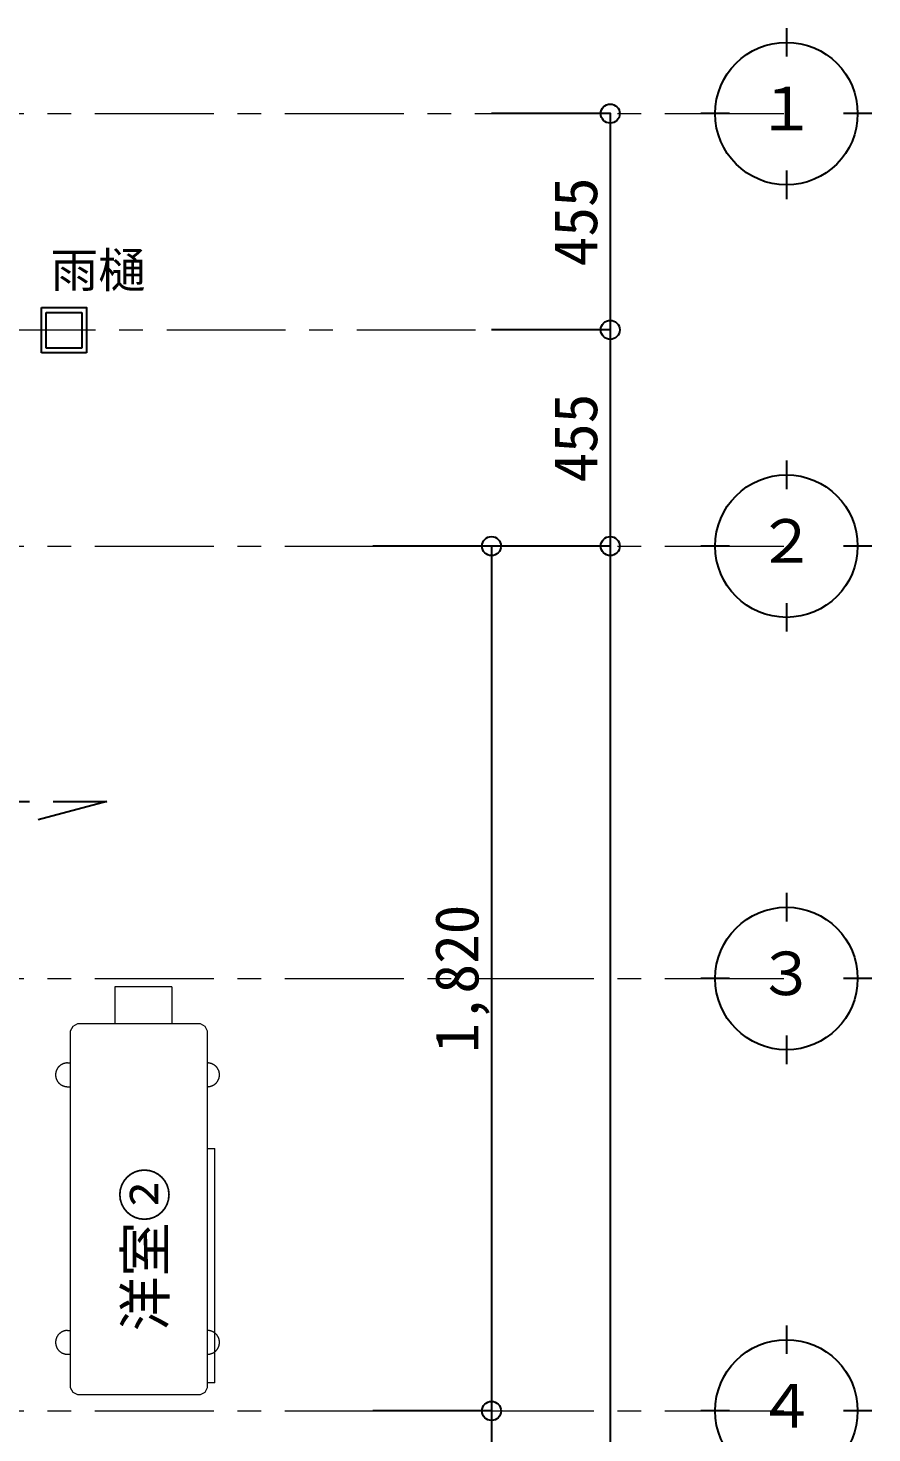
# Model space of a CAD drawing. Units: millimetres at full size, sheet at 1:50. Extents: x -21826 to 54909, y -26252 to 22610.
# Drawn here: x 5417 to 7193, y 16541 to 19497 of the extents above; entities that cross this region are included whole.
import ezdxf
from ezdxf.enums import TextEntityAlignment as Align

# ---------------------------------------------------------------- set-up
doc = ezdxf.new("R2010")
doc.units = ezdxf.units.MM
doc.header["$LTSCALE"] = 50
doc.header["$PDMODE"] = 32
doc.header["$PDSIZE"] = 40
doc.linetypes.add('CHAIN1', pattern=[8, 5, -1, 1, -1])
doc.linetypes.add('DASHED3', pattern=[4, 3, -1])
for name, color, linetype, lineweight in [('3-1_通り芯・通り番号', 7, 'Continuous', 25), ('3-6_住宅設備・造作', 4, 'Continuous', 9), ('3-9_建築設備', 5, 'Continuous', 25), ('3-A_文字', 7, 'Continuous', 25), ('3-F_寸法・方位', 7, 'Continuous', 25)]:
    doc.layers.add(name, color=color, linetype=linetype, lineweight=lineweight)
doc.styles.add('ＭＳ ゴシック', font='')
doc.styles.get('ＭＳ ゴシック').set_extended_font_data('MS Gothic')

msp = doc.modelspace()

# ---------------------------------------------------------------- linework, layer by layer
at = {"layer": '3-1_通り芯・通り番号'}
for p, q in [((7013.44, 19497.22), (7013.44, 19437.22)), ((6893.44, 19317.22), (6833.44, 19317.22)), ((7193.44, 19317.22), (7133.44, 19317.22)), ((7013.44, 19197.22), (7013.44, 19137.22)), ((7013.44, 18587.22), (7013.44, 18527.22)), ((6893.44, 18407.22), (6833.44, 18407.22)), ((7193.44, 18407.22), (7133.44, 18407.22)), ((7013.44, 18287.22), (7013.44, 18227.22)), ((7013.44, 17677.22), (7013.44, 17617.22)), ((6893.44, 17497.22), (6833.44, 17497.22)), ((7193.44, 17497.22), (7133.44, 17497.22)), ((7013.44, 17377.22), (7013.44, 17317.22)), ((7013.44, 16767.22), (7013.44, 16707.22)), ((6893.44, 16587.22), (6833.44, 16587.22)), ((7193.44, 16587.22), (7133.44, 16587.22))]:
    msp.add_line(p, q, dxfattribs=at)
at = {"layer": '3-1_通り芯・通り番号', "color": 1, "linetype": 'CHAIN1', "lineweight": 18}
for p, q in [((-7242.18, 19317.22), (7013.44, 19317.22)), ((5308.74, 18862.22), (6392.61, 18862.22)), ((-7242.18, 18407.22), (7013.44, 18407.22)), ((-7242.18, 17497.22), (7013.44, 17497.22)), ((-7242.18, 16587.22), (7013.44, 16587.22))]:
    msp.add_line(p, q, dxfattribs=at)
at = {"layer": '3-1_通り芯・通り番号'}
for centre in [(7013.44, 19317.22), (7013.44, 18407.22), (7013.44, 17497.22), (7013.44, 16587.22)]:
    msp.add_circle(centre, 150, dxfattribs=at)
at = {"layer": '3-6_住宅設備・造作', "color": 7, "lineweight": 25}
for p, q in [((5445.27, 18813.97), (5445.27, 18908.97)), ((5455.27, 18898.97), (5530.27, 18898.97)), ((5455.27, 18823.97), (5455.27, 18898.97)), ((5530.27, 18898.97), (5530.27, 18823.97)), ((5540.27, 18813.97), (5445.27, 18813.97)), ((5530.27, 18823.97), (5455.27, 18823.97))]:
    msp.add_line(p, q, dxfattribs=at)
at = {"layer": '3-6_住宅設備・造作'}
for p, q in [((5599.89, 17479.59), (5599.89, 17401.59)), ((5719.89, 17479.59), (5599.89, 17479.59)), ((5719.89, 17479.59), (5719.89, 17401.59)), ((5510.89, 17396.59), (5505.89, 17386.59)), ((5505.89, 17386.59), (5505.89, 16636.59)), ((5520.89, 17401.59), (5510.89, 17396.59)), ((5779.89, 17401.59), (5520.89, 17401.59)), ((5789.89, 17396.59), (5779.89, 17401.59)), ((5794.89, 17386.59), (5789.89, 17396.59)), ((5794.89, 16636.59), (5794.89, 17386.59)), ((5474.91, 17295.67), (5474.89, 17294.95)), ((5474.89, 17294.95), (5474.89, 17294.23)), ((5474.89, 17294.23), (5474.91, 17293.51)), ((5474.95, 17296.39), (5474.91, 17295.67)), ((5474.91, 17293.51), (5474.95, 17292.79)), ((5475.01, 17297.1), (5474.95, 17296.39)), ((5475.1, 17297.82), (5475.01, 17297.1)), ((5475.2, 17298.53), (5475.1, 17297.82)), ((5475.32, 17299.24), (5475.2, 17298.53)), ((5475.47, 17299.95), (5475.32, 17299.24)), ((5475.63, 17300.65), (5475.47, 17299.95)), ((5475.82, 17301.35), (5475.63, 17300.65)), ((5476.02, 17302.04), (5475.82, 17301.35)), ((5476.25, 17302.72), (5476.02, 17302.04)), ((5476.49, 17303.4), (5476.25, 17302.72)), ((5476.76, 17304.07), (5476.49, 17303.4)), ((5477.04, 17304.73), (5476.76, 17304.07)), ((5477.34, 17305.39), (5477.04, 17304.73)), ((5477.66, 17306.03), (5477.34, 17305.39)), ((5478, 17306.67), (5477.66, 17306.03)), ((5478.36, 17307.29), (5478, 17306.67)), ((5478.73, 17307.91), (5478.36, 17307.29)), ((5479.13, 17308.51), (5478.73, 17307.91)), ((5479.54, 17309.1), (5479.13, 17308.51)), ((5479.96, 17309.69), (5479.54, 17309.1)), ((5480.41, 17310.25), (5479.96, 17309.69)), ((5480.87, 17310.81), (5480.41, 17310.25)), ((5481.34, 17311.35), (5480.87, 17310.81)), ((5481.83, 17311.88), (5481.34, 17311.35)), ((5482.34, 17312.39), (5481.83, 17311.88)), ((5482.86, 17312.89), (5482.34, 17312.39)), ((5483.39, 17313.37), (5482.86, 17312.89)), ((5483.94, 17313.84), (5483.39, 17313.37)), ((5484.5, 17314.29), (5483.94, 17313.84)), ((5485.08, 17314.73), (5484.5, 17314.29)), ((5485.66, 17315.14), (5485.08, 17314.73)), ((5486.26, 17315.55), (5485.66, 17315.14)), ((5486.87, 17315.93), (5486.26, 17315.55)), ((5487.49, 17316.3), (5486.87, 17315.93)), ((5488.12, 17316.64), (5487.49, 17316.3)), ((5488.76, 17316.97), (5488.12, 17316.64)), ((5489.41, 17317.29), (5488.76, 17316.97)), ((5490.07, 17317.58), (5489.41, 17317.29)), ((5490.74, 17317.85), (5490.07, 17317.58)), ((5491.41, 17318.11), (5490.74, 17317.85)), ((5492.09, 17318.34), (5491.41, 17318.11)), ((5492.78, 17318.55), (5492.09, 17318.34)), ((5493.47, 17318.75), (5492.78, 17318.55)), ((5494.17, 17318.92), (5493.47, 17318.75)), ((5494.88, 17319.08), (5494.17, 17318.92)), ((5495.59, 17319.21), (5494.88, 17319.08)), ((5496.3, 17319.33), (5495.59, 17319.21)), ((5497.01, 17319.42), (5496.3, 17319.33)), ((5497.73, 17319.49), (5497.01, 17319.42)), ((5498.45, 17319.54), (5497.73, 17319.49)), ((5499.17, 17319.58), (5498.45, 17319.54)), ((5499.89, 17319.59), (5499.17, 17319.58)), ((5499.89, 17319.59), (5505.89, 17319.59)), ((5795.61, 17319.58), (5794.89, 17319.59)), ((5796.33, 17319.54), (5795.61, 17319.58)), ((5797.05, 17319.49), (5796.33, 17319.54)), ((5797.76, 17319.42), (5797.05, 17319.49)), ((5798.48, 17319.33), (5797.76, 17319.42)), ((5799.19, 17319.21), (5798.48, 17319.33)), ((5799.9, 17319.08), (5799.19, 17319.21)), ((5800.6, 17318.92), (5799.9, 17319.08)), ((5801.3, 17318.75), (5800.6, 17318.92)), ((5801.99, 17318.55), (5801.3, 17318.75)), ((5802.68, 17318.34), (5801.99, 17318.55)), ((5803.36, 17318.11), (5802.68, 17318.34)), ((5804.04, 17317.85), (5803.36, 17318.11)), ((5804.7, 17317.58), (5804.04, 17317.85)), ((5805.36, 17317.29), (5804.7, 17317.58)), ((5806.01, 17316.97), (5805.36, 17317.29)), ((5806.65, 17316.64), (5806.01, 17316.97)), ((5807.28, 17316.3), (5806.65, 17316.64)), ((5807.9, 17315.93), (5807.28, 17316.3)), ((5808.51, 17315.55), (5807.9, 17315.93)), ((5809.11, 17315.14), (5808.51, 17315.55)), ((5809.7, 17314.73), (5809.11, 17315.14)), ((5810.27, 17314.29), (5809.7, 17314.73)), ((5810.83, 17313.84), (5810.27, 17314.29)), ((5811.38, 17313.37), (5810.83, 17313.84)), ((5811.92, 17312.89), (5811.38, 17313.37)), ((5812.44, 17312.39), (5811.92, 17312.89)), ((5812.94, 17311.88), (5812.44, 17312.39)), ((5813.43, 17311.35), (5812.94, 17311.88)), ((5813.91, 17310.81), (5813.43, 17311.35)), ((5814.37, 17310.25), (5813.91, 17310.81)), ((5814.81, 17309.69), (5814.37, 17310.25)), ((5815.24, 17309.1), (5814.81, 17309.69)), ((5815.65, 17308.51), (5815.24, 17309.1)), ((5816.04, 17307.91), (5815.65, 17308.51)), ((5816.42, 17307.29), (5816.04, 17307.91)), ((5816.77, 17306.67), (5816.42, 17307.29)), ((5817.11, 17306.03), (5816.77, 17306.67)), ((5817.43, 17305.39), (5817.11, 17306.03)), ((5817.74, 17304.73), (5817.43, 17305.39)), ((5818.02, 17304.07), (5817.74, 17304.73)), ((5818.28, 17303.4), (5818.02, 17304.07)), ((5818.53, 17302.72), (5818.28, 17303.4)), ((5818.75, 17302.04), (5818.53, 17302.72)), ((5818.96, 17301.35), (5818.75, 17302.04)), ((5819.14, 17300.65), (5818.96, 17301.35)), ((5819.31, 17299.95), (5819.14, 17300.65)), ((5819.45, 17299.24), (5819.31, 17299.95)), ((5819.57, 17298.53), (5819.45, 17299.24)), ((5819.68, 17297.82), (5819.57, 17298.53)), ((5819.76, 17297.1), (5819.68, 17297.82)), ((5819.82, 17296.39), (5819.76, 17297.1)), ((5819.86, 17295.67), (5819.82, 17296.39)), ((5819.82, 17292.79), (5819.86, 17293.51)), ((5819.88, 17294.95), (5819.86, 17295.67)), ((5819.86, 17293.51), (5819.88, 17294.23)), ((5819.88, 17294.23), (5819.88, 17294.95)), ((5474.95, 17292.79), (5475.01, 17292.07)), ((5475.01, 17292.07), (5475.1, 17291.35)), ((5475.1, 17291.35), (5475.2, 17290.64)), ((5475.2, 17290.64), (5475.32, 17289.93)), ((5475.32, 17289.93), (5475.47, 17289.22)), ((5475.47, 17289.22), (5475.63, 17288.52)), ((5475.63, 17288.52), (5475.82, 17287.83)), ((5475.82, 17287.83), (5476.02, 17287.13)), ((5476.02, 17287.13), (5476.25, 17286.45)), ((5476.25, 17286.45), (5476.49, 17285.77)), ((5476.49, 17285.77), (5476.76, 17285.1)), ((5476.76, 17285.1), (5477.04, 17284.44)), ((5477.04, 17284.44), (5477.34, 17283.79)), ((5477.34, 17283.79), (5477.66, 17283.14)), ((5477.66, 17283.14), (5478, 17282.5)), ((5478, 17282.5), (5478.36, 17281.88)), ((5478.36, 17281.88), (5478.73, 17281.26)), ((5478.73, 17281.26), (5479.13, 17280.66)), ((5479.13, 17280.66), (5479.54, 17280.07)), ((5479.54, 17280.07), (5479.96, 17279.49)), ((5479.96, 17279.49), (5480.41, 17278.92)), ((5480.41, 17278.92), (5480.87, 17278.36)), ((5480.87, 17278.36), (5481.34, 17277.82)), ((5481.34, 17277.82), (5481.83, 17277.29)), ((5481.83, 17277.29), (5482.34, 17276.78)), ((5482.34, 17276.78), (5482.86, 17276.28)), ((5482.86, 17276.28), (5483.39, 17275.8)), ((5483.39, 17275.8), (5483.94, 17275.33)), ((5483.94, 17275.33), (5484.5, 17274.88)), ((5484.5, 17274.88), (5485.08, 17274.45)), ((5485.08, 17274.45), (5485.66, 17274.03)), ((5485.66, 17274.03), (5486.26, 17273.63)), ((5486.26, 17273.63), (5486.87, 17273.24)), ((5486.87, 17273.24), (5487.49, 17272.88)), ((5487.49, 17272.88), (5488.12, 17272.53)), ((5488.12, 17272.53), (5488.76, 17272.2)), ((5488.76, 17272.2), (5489.41, 17271.89)), ((5489.41, 17271.89), (5490.07, 17271.59)), ((5490.07, 17271.59), (5490.74, 17271.32)), ((5490.74, 17271.32), (5491.41, 17271.07)), ((5491.41, 17271.07), (5492.09, 17270.83)), ((5492.09, 17270.83), (5492.78, 17270.62)), ((5492.78, 17270.62), (5493.47, 17270.42)), ((5493.47, 17270.42), (5494.17, 17270.25)), ((5494.17, 17270.25), (5494.88, 17270.09)), ((5494.88, 17270.09), (5495.59, 17269.96)), ((5495.59, 17269.96), (5496.3, 17269.84)), ((5496.3, 17269.84), (5497.01, 17269.75)), ((5497.01, 17269.75), (5497.73, 17269.68)), ((5497.73, 17269.68), (5498.45, 17269.63)), ((5498.45, 17269.63), (5499.17, 17269.6)), ((5499.17, 17269.6), (5505.89, 17269.6)), ((5499.17, 17269.6), (5499.89, 17269.59)), ((5794.89, 17269.59), (5795.61, 17269.6)), ((5795.61, 17269.6), (5796.33, 17269.63)), ((5796.33, 17269.63), (5797.05, 17269.68)), ((5797.05, 17269.68), (5797.76, 17269.75)), ((5797.76, 17269.75), (5798.48, 17269.84)), ((5798.48, 17269.84), (5799.19, 17269.96)), ((5799.19, 17269.96), (5799.9, 17270.09)), ((5799.9, 17270.09), (5800.6, 17270.25)), ((5800.6, 17270.25), (5801.3, 17270.42)), ((5801.3, 17270.42), (5801.99, 17270.62)), ((5801.99, 17270.62), (5802.68, 17270.83)), ((5802.68, 17270.83), (5803.36, 17271.07)), ((5803.36, 17271.07), (5804.04, 17271.32)), ((5804.04, 17271.32), (5804.7, 17271.59)), ((5804.7, 17271.59), (5805.36, 17271.89)), ((5805.36, 17271.89), (5806.01, 17272.2)), ((5806.01, 17272.2), (5806.65, 17272.53)), ((5806.65, 17272.53), (5807.28, 17272.88)), ((5807.28, 17272.88), (5807.9, 17273.24)), ((5807.9, 17273.24), (5808.51, 17273.63)), ((5808.51, 17273.63), (5809.11, 17274.03)), ((5809.11, 17274.03), (5809.7, 17274.45)), ((5809.7, 17274.45), (5810.27, 17274.88)), ((5810.27, 17274.88), (5810.83, 17275.33)), ((5810.83, 17275.33), (5811.38, 17275.8)), ((5811.38, 17275.8), (5811.92, 17276.28)), ((5811.92, 17276.28), (5812.44, 17276.78)), ((5812.44, 17276.78), (5812.94, 17277.29)), ((5812.94, 17277.29), (5813.43, 17277.82)), ((5813.43, 17277.82), (5813.91, 17278.36)), ((5813.91, 17278.36), (5814.37, 17278.92)), ((5814.37, 17278.92), (5814.81, 17279.49)), ((5814.81, 17279.49), (5815.24, 17280.07)), ((5815.24, 17280.07), (5815.65, 17280.66)), ((5815.65, 17280.66), (5816.04, 17281.26)), ((5816.04, 17281.26), (5816.42, 17281.88)), ((5816.42, 17281.88), (5816.77, 17282.5)), ((5816.77, 17282.5), (5817.11, 17283.14)), ((5817.11, 17283.14), (5817.43, 17283.79)), ((5817.43, 17283.79), (5817.74, 17284.44)), ((5817.74, 17284.44), (5818.02, 17285.1)), ((5818.02, 17285.1), (5818.28, 17285.77)), ((5818.28, 17285.77), (5818.53, 17286.45)), ((5818.53, 17286.45), (5818.75, 17287.13)), ((5818.75, 17287.13), (5818.96, 17287.83)), ((5818.96, 17287.83), (5819.14, 17288.52)), ((5819.14, 17288.52), (5819.31, 17289.22)), ((5819.31, 17289.22), (5819.45, 17289.93)), ((5819.45, 17289.93), (5819.57, 17290.64)), ((5819.57, 17290.64), (5819.68, 17291.35)), ((5819.68, 17291.35), (5819.76, 17292.07)), ((5819.76, 17292.07), (5819.82, 17292.79)), ((5794.89, 17139.59), (5809.89, 17139.59)), ((5809.89, 16646.59), (5809.89, 17139.59)), ((5474.91, 16732.67), (5474.89, 16731.95)), ((5474.89, 16731.95), (5474.89, 16731.23)), ((5474.95, 16733.39), (5474.91, 16732.67)), ((5475.01, 16734.1), (5474.95, 16733.39)), ((5475.1, 16734.82), (5475.01, 16734.1)), ((5475.2, 16735.53), (5475.1, 16734.82)), ((5475.32, 16736.24), (5475.2, 16735.53)), ((5475.47, 16736.95), (5475.32, 16736.24)), ((5475.63, 16737.65), (5475.47, 16736.95)), ((5475.82, 16738.35), (5475.63, 16737.65)), ((5476.02, 16739.04), (5475.82, 16738.35)), ((5476.25, 16739.72), (5476.02, 16739.04)), ((5476.49, 16740.4), (5476.25, 16739.72)), ((5476.76, 16741.07), (5476.49, 16740.4)), ((5477.04, 16741.73), (5476.76, 16741.07)), ((5477.34, 16742.39), (5477.04, 16741.73)), ((5477.66, 16743.03), (5477.34, 16742.39)), ((5478, 16743.67), (5477.66, 16743.03)), ((5478.36, 16744.29), (5478, 16743.67)), ((5478.73, 16744.91), (5478.36, 16744.29)), ((5479.13, 16745.51), (5478.73, 16744.91)), ((5479.54, 16746.1), (5479.13, 16745.51)), ((5479.96, 16746.69), (5479.54, 16746.1)), ((5480.41, 16747.25), (5479.96, 16746.69)), ((5480.87, 16747.81), (5480.41, 16747.25)), ((5481.34, 16748.35), (5480.87, 16747.81)), ((5481.83, 16748.88), (5481.34, 16748.35)), ((5482.34, 16749.39), (5481.83, 16748.88)), ((5482.86, 16749.89), (5482.34, 16749.39)), ((5483.39, 16750.37), (5482.86, 16749.89)), ((5483.94, 16750.84), (5483.39, 16750.37)), ((5484.5, 16751.29), (5483.94, 16750.84)), ((5485.08, 16751.73), (5484.5, 16751.29)), ((5485.66, 16752.14), (5485.08, 16751.73)), ((5486.26, 16752.55), (5485.66, 16752.14)), ((5486.87, 16752.93), (5486.26, 16752.55)), ((5487.49, 16753.3), (5486.87, 16752.93)), ((5488.12, 16753.64), (5487.49, 16753.3)), ((5488.76, 16753.97), (5488.12, 16753.64)), ((5489.41, 16754.29), (5488.76, 16753.97)), ((5490.07, 16754.58), (5489.41, 16754.29)), ((5490.74, 16754.85), (5490.07, 16754.58)), ((5491.41, 16755.11), (5490.74, 16754.85)), ((5492.09, 16755.34), (5491.41, 16755.11)), ((5492.78, 16755.55), (5492.09, 16755.34)), ((5493.47, 16755.75), (5492.78, 16755.55)), ((5494.17, 16755.92), (5493.47, 16755.75)), ((5494.88, 16756.08), (5494.17, 16755.92)), ((5495.59, 16756.21), (5494.88, 16756.08)), ((5496.3, 16756.33), (5495.59, 16756.21)), ((5497.01, 16756.42), (5496.3, 16756.33)), ((5497.73, 16756.49), (5497.01, 16756.42)), ((5498.45, 16756.54), (5497.73, 16756.49)), ((5499.17, 16756.58), (5498.45, 16756.54)), ((5499.89, 16756.59), (5499.17, 16756.58)), ((5499.89, 16756.59), (5505.89, 16756.59)), ((5795.61, 16756.58), (5794.89, 16756.59)), ((5796.33, 16756.54), (5795.61, 16756.58)), ((5797.05, 16756.49), (5796.33, 16756.54)), ((5797.76, 16756.42), (5797.05, 16756.49)), ((5798.48, 16756.33), (5797.76, 16756.42)), ((5799.19, 16756.21), (5798.48, 16756.33)), ((5799.9, 16756.08), (5799.19, 16756.21)), ((5800.6, 16755.92), (5799.9, 16756.08)), ((5801.3, 16755.75), (5800.6, 16755.92)), ((5801.99, 16755.55), (5801.3, 16755.75)), ((5802.68, 16755.34), (5801.99, 16755.55)), ((5803.36, 16755.11), (5802.68, 16755.34)), ((5804.04, 16754.85), (5803.36, 16755.11)), ((5804.7, 16754.58), (5804.04, 16754.85)), ((5805.36, 16754.29), (5804.7, 16754.58)), ((5806.01, 16753.97), (5805.36, 16754.29)), ((5806.65, 16753.64), (5806.01, 16753.97)), ((5807.28, 16753.3), (5806.65, 16753.64)), ((5807.9, 16752.93), (5807.28, 16753.3)), ((5808.51, 16752.55), (5807.9, 16752.93)), ((5809.11, 16752.14), (5808.51, 16752.55)), ((5809.7, 16751.73), (5809.11, 16752.14)), ((5810.27, 16751.29), (5809.7, 16751.73)), ((5810.83, 16750.84), (5810.27, 16751.29)), ((5811.38, 16750.37), (5810.83, 16750.84)), ((5811.92, 16749.89), (5811.38, 16750.37)), ((5812.44, 16749.39), (5811.92, 16749.89)), ((5812.94, 16748.88), (5812.44, 16749.39)), ((5813.43, 16748.35), (5812.94, 16748.88)), ((5813.91, 16747.81), (5813.43, 16748.35)), ((5814.37, 16747.25), (5813.91, 16747.81)), ((5814.81, 16746.69), (5814.37, 16747.25)), ((5815.24, 16746.1), (5814.81, 16746.69)), ((5815.65, 16745.51), (5815.24, 16746.1)), ((5816.04, 16744.91), (5815.65, 16745.51)), ((5816.42, 16744.29), (5816.04, 16744.91)), ((5816.77, 16743.67), (5816.42, 16744.29)), ((5817.11, 16743.03), (5816.77, 16743.67)), ((5817.43, 16742.39), (5817.11, 16743.03)), ((5817.74, 16741.73), (5817.43, 16742.39)), ((5818.02, 16741.07), (5817.74, 16741.73)), ((5818.28, 16740.4), (5818.02, 16741.07)), ((5818.53, 16739.72), (5818.28, 16740.4)), ((5818.75, 16739.04), (5818.53, 16739.72)), ((5818.96, 16738.35), (5818.75, 16739.04)), ((5819.14, 16737.65), (5818.96, 16738.35)), ((5819.31, 16736.95), (5819.14, 16737.65)), ((5819.45, 16736.24), (5819.31, 16736.95)), ((5819.57, 16735.53), (5819.45, 16736.24)), ((5819.68, 16734.82), (5819.57, 16735.53)), ((5819.76, 16734.1), (5819.68, 16734.82)), ((5819.82, 16733.39), (5819.76, 16734.1)), ((5819.86, 16732.67), (5819.82, 16733.39)), ((5819.88, 16731.95), (5819.86, 16732.67)), ((5819.88, 16731.23), (5819.88, 16731.95)), ((5474.89, 16731.23), (5474.91, 16730.51)), ((5474.91, 16730.51), (5474.95, 16729.79)), ((5474.95, 16729.79), (5475.01, 16729.07)), ((5475.01, 16729.07), (5475.1, 16728.35)), ((5475.1, 16728.35), (5475.2, 16727.64)), ((5475.2, 16727.64), (5475.32, 16726.93)), ((5475.32, 16726.93), (5475.47, 16726.22)), ((5475.47, 16726.22), (5475.63, 16725.52)), ((5475.63, 16725.52), (5475.82, 16724.83)), ((5475.82, 16724.83), (5476.02, 16724.13)), ((5476.02, 16724.13), (5476.25, 16723.45)), ((5476.25, 16723.45), (5476.49, 16722.77)), ((5476.49, 16722.77), (5476.76, 16722.1)), ((5476.76, 16722.1), (5477.04, 16721.44)), ((5477.04, 16721.44), (5477.34, 16720.79)), ((5477.34, 16720.79), (5477.66, 16720.14)), ((5477.66, 16720.14), (5478, 16719.5)), ((5478, 16719.5), (5478.36, 16718.88)), ((5478.36, 16718.88), (5478.73, 16718.26)), ((5478.73, 16718.26), (5479.13, 16717.66)), ((5479.13, 16717.66), (5479.54, 16717.07)), ((5479.54, 16717.07), (5479.96, 16716.49)), ((5479.96, 16716.49), (5480.41, 16715.92)), ((5480.41, 16715.92), (5480.87, 16715.36)), ((5480.87, 16715.36), (5481.34, 16714.82)), ((5481.34, 16714.82), (5481.83, 16714.29)), ((5481.83, 16714.29), (5482.34, 16713.78)), ((5482.34, 16713.78), (5482.86, 16713.28)), ((5482.86, 16713.28), (5483.39, 16712.8)), ((5483.39, 16712.8), (5483.94, 16712.33)), ((5483.94, 16712.33), (5484.5, 16711.88)), ((5484.5, 16711.88), (5485.08, 16711.45)), ((5485.08, 16711.45), (5485.66, 16711.03)), ((5485.66, 16711.03), (5486.26, 16710.63)), ((5486.26, 16710.63), (5486.87, 16710.24)), ((5486.87, 16710.24), (5487.49, 16709.88)), ((5487.49, 16709.88), (5488.12, 16709.53)), ((5488.12, 16709.53), (5488.76, 16709.2)), ((5488.76, 16709.2), (5489.41, 16708.89)), ((5489.41, 16708.89), (5490.07, 16708.59)), ((5490.07, 16708.59), (5490.74, 16708.32)), ((5490.74, 16708.32), (5491.41, 16708.07)), ((5491.41, 16708.07), (5492.09, 16707.83)), ((5492.09, 16707.83), (5492.78, 16707.62)), ((5492.78, 16707.62), (5493.47, 16707.42)), ((5493.47, 16707.42), (5494.17, 16707.25)), ((5494.17, 16707.25), (5494.88, 16707.09)), ((5494.88, 16707.09), (5495.59, 16706.96)), ((5495.59, 16706.96), (5496.3, 16706.84)), ((5496.3, 16706.84), (5497.01, 16706.75)), ((5497.01, 16706.75), (5497.73, 16706.68)), ((5497.73, 16706.68), (5498.45, 16706.63)), ((5498.45, 16706.63), (5499.17, 16706.6)), ((5499.17, 16706.6), (5505.89, 16706.6)), ((5499.17, 16706.6), (5499.89, 16706.59)), ((5794.89, 16706.59), (5795.61, 16706.6)), ((5795.61, 16706.6), (5796.33, 16706.63)), ((5796.33, 16706.63), (5797.05, 16706.68)), ((5797.05, 16706.68), (5797.76, 16706.75)), ((5797.76, 16706.75), (5798.48, 16706.84)), ((5798.48, 16706.84), (5799.19, 16706.96)), ((5799.19, 16706.96), (5799.9, 16707.09)), ((5799.9, 16707.09), (5800.6, 16707.25)), ((5800.6, 16707.25), (5801.3, 16707.42)), ((5801.3, 16707.42), (5801.99, 16707.62)), ((5801.99, 16707.62), (5802.68, 16707.83)), ((5802.68, 16707.83), (5803.36, 16708.07)), ((5803.36, 16708.07), (5804.04, 16708.32)), ((5804.04, 16708.32), (5804.7, 16708.59)), ((5804.7, 16708.59), (5805.36, 16708.89)), ((5805.36, 16708.89), (5806.01, 16709.2)), ((5806.01, 16709.2), (5806.65, 16709.53)), ((5806.65, 16709.53), (5807.28, 16709.88)), ((5807.28, 16709.88), (5807.9, 16710.24)), ((5807.9, 16710.24), (5808.51, 16710.63)), ((5808.51, 16710.63), (5809.11, 16711.03)), ((5809.11, 16711.03), (5809.7, 16711.45)), ((5809.7, 16711.45), (5810.27, 16711.88)), ((5810.27, 16711.88), (5810.83, 16712.33)), ((5810.83, 16712.33), (5811.38, 16712.8)), ((5811.38, 16712.8), (5811.92, 16713.28)), ((5811.92, 16713.28), (5812.44, 16713.78)), ((5812.44, 16713.78), (5812.94, 16714.29)), ((5812.94, 16714.29), (5813.43, 16714.82)), ((5813.43, 16714.82), (5813.91, 16715.36)), ((5813.91, 16715.36), (5814.37, 16715.92)), ((5814.37, 16715.92), (5814.81, 16716.49)), ((5814.81, 16716.49), (5815.24, 16717.07)), ((5815.24, 16717.07), (5815.65, 16717.66)), ((5815.65, 16717.66), (5816.04, 16718.26)), ((5816.04, 16718.26), (5816.42, 16718.88)), ((5816.42, 16718.88), (5816.77, 16719.5)), ((5816.77, 16719.5), (5817.11, 16720.14)), ((5817.11, 16720.14), (5817.43, 16720.79)), ((5817.43, 16720.79), (5817.74, 16721.44)), ((5817.74, 16721.44), (5818.02, 16722.1)), ((5818.02, 16722.1), (5818.28, 16722.77)), ((5818.28, 16722.77), (5818.53, 16723.45)), ((5818.53, 16723.45), (5818.75, 16724.13)), ((5818.75, 16724.13), (5818.96, 16724.83)), ((5818.96, 16724.83), (5819.14, 16725.52)), ((5819.14, 16725.52), (5819.31, 16726.22)), ((5819.31, 16726.22), (5819.45, 16726.93)), ((5819.45, 16726.93), (5819.57, 16727.64)), ((5819.57, 16727.64), (5819.68, 16728.35)), ((5819.68, 16728.35), (5819.76, 16729.07)), ((5819.76, 16729.07), (5819.82, 16729.79)), ((5819.82, 16729.79), (5819.86, 16730.51)), ((5819.86, 16730.51), (5819.88, 16731.23)), ((5809.89, 16646.59), (5794.89, 16646.59)), ((5505.89, 16636.59), (5510.89, 16626.59)), ((5510.89, 16626.59), (5520.89, 16621.59)), ((5520.89, 16621.59), (5779.89, 16621.59)), ((5779.89, 16621.59), (5789.89, 16626.59)), ((5789.89, 16626.59), (5794.89, 16636.59))]:
    msp.add_line(p, q, dxfattribs=at)
at = {"layer": '3-6_住宅設備・造作', "color": 7, "lineweight": 25}
msp.add_lwpolyline([(5445.27, 18908.97), (5540.27, 18908.97), (5540.27, 18813.97)], dxfattribs=at)
at = {"layer": '3-9_建築設備', "linetype": 'DASHED3'}
msp.add_lwpolyline([(4669.94, 17870.05), (5583.01, 17870.05), (5323.89, 17800.62)], dxfattribs=at)
at = {"layer": '3-F_寸法・方位'}
for p, q in [((6642.61, 19317.22), (6392.61, 19317.22)), ((6642.61, 19317.22), (6642.61, 18862.22)), ((6642.61, 18862.22), (6392.61, 18862.22)), ((6642.61, 18862.22), (6642.61, 18407.22)), ((6392.61, 18407.22), (6142.61, 18407.22)), ((6642.61, 18407.22), (6392.61, 18407.22)), ((6392.61, 18407.22), (6392.61, 16587.22)), ((6642.61, 18407.22), (6642.61, 12947.22)), ((6392.61, 16587.22), (6142.61, 16587.22)), ((6392.61, 16587.22), (6392.61, 12947.22))]:
    msp.add_line(p, q, dxfattribs=at)
for p in [(6642.61, 19317.22), (6642.61, 18862.22), (6392.61, 18407.22), (6642.61, 18407.22), (6392.61, 16587.22)]:
    msp.add_point(p, dxfattribs=at)

# ---------------------------------------------------------------- texts
at = {"layer": '3-A_文字', "style": 'ＭＳ ゴシック'}
for s, height, p in [('１', 91.64, (6950.94, 19254.72)), ('雨樋', 73.31, (5464.18, 18929.5)), ('２', 91.64, (6950.94, 18344.72)), ('３', 91.64, (6950.94, 17434.72)), ('４', 91.64, (6950.94, 16524.72))]:
    msp.add_text(s, height=height, dxfattribs=at).set_placement(p, align=Align.BOTTOM_LEFT)
msp.add_text('洋室②', height=84.31, rotation=90, dxfattribs=at).set_placement((5730.86, 16754.91), align=Align.BOTTOM_LEFT)
at = {"layer": '3-F_寸法・方位', "style": 'ＭＳ ゴシック'}
for s, p in [('455', (6642.61, 18995.97)), ('455', (6642.61, 18540.97)), ('1,820', (6392.61, 17340.97))]:
    msp.add_text(s, height=91.64, rotation=90, dxfattribs=at).set_placement(p, align=Align.BOTTOM_LEFT)

doc.saveas('drawing.dxf')
